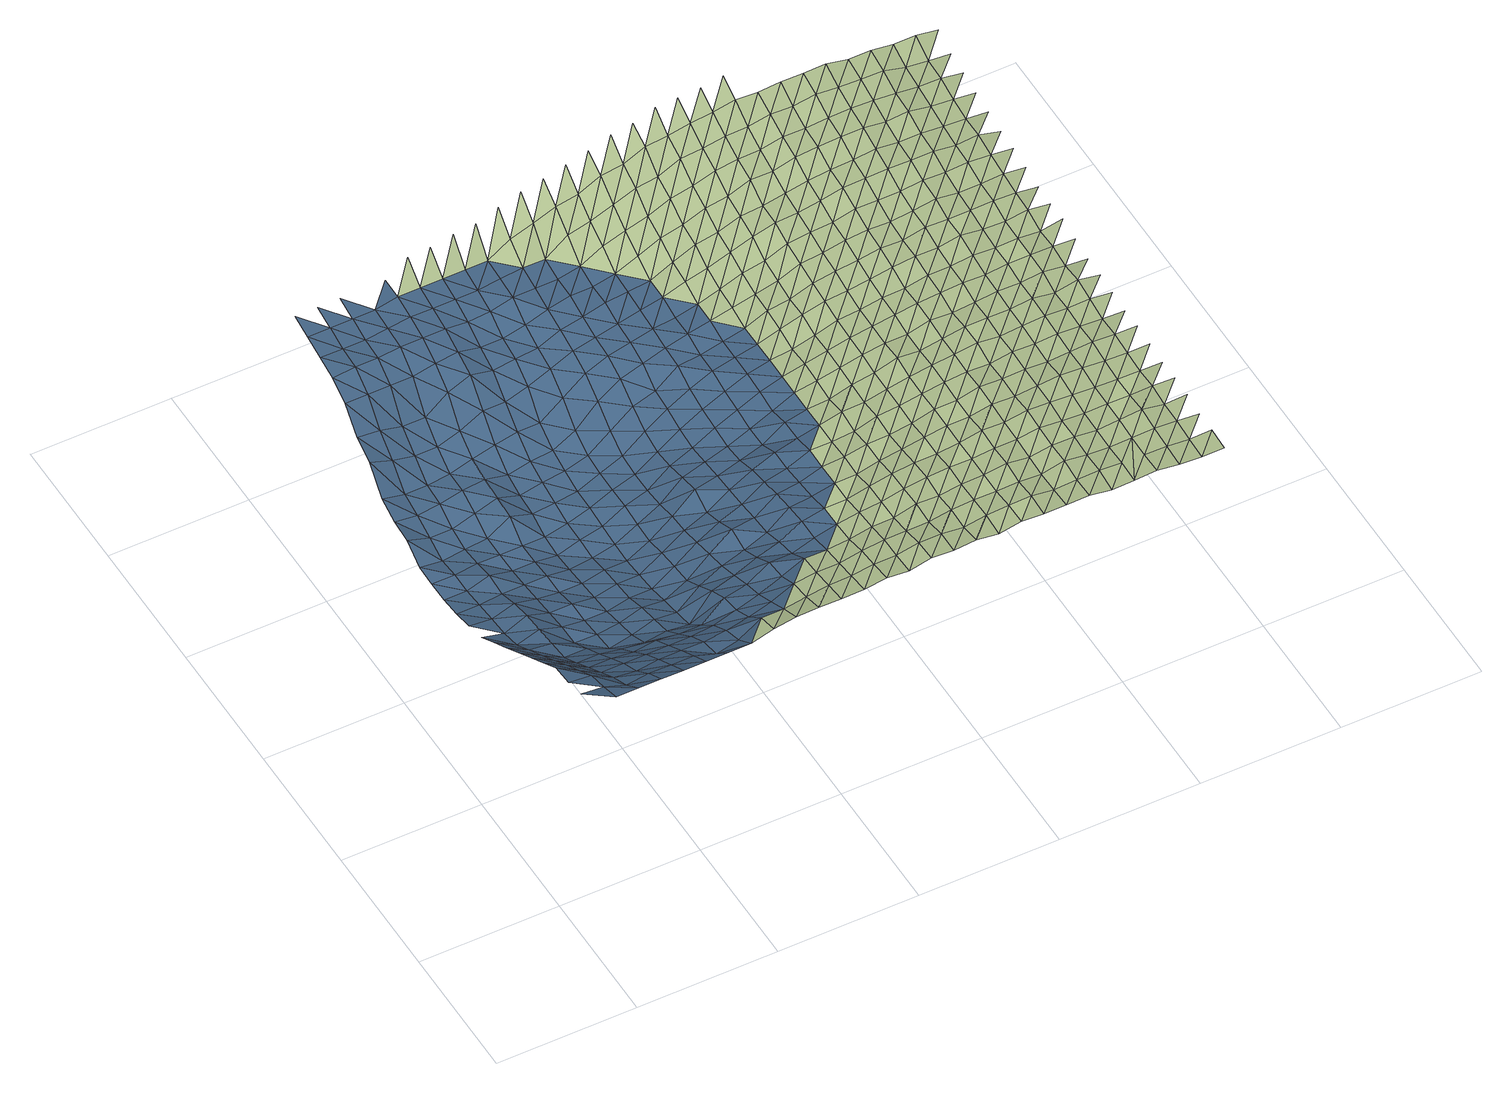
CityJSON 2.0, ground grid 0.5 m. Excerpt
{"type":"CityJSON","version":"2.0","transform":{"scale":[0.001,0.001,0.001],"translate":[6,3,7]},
"CityObjects":{
"waterbody1":{"type":"WaterBody","attributes":{"class":"1060"},"geometry":[{"type":"MultiSurface","lod":"3","boundaries":[[[0,1,2]],[[3,4,5]],[[4,3,0]],[[5,6,7]],[[2,8,0]],[[6,5,4]],[[7,9,10]],[[0,11,4]],[[9,7,6]],[[11,0,8]],[[10,12,13]],[[4,14,6]],[[12,10,9]],[[14,4,11]],[[13,15,16]],[[6,17,9]],[[15,13,12]],[[18,11,8]],[[17,6,14]],[[16,19,20]],[[9,21,12]],[[19,16,15]],[[11,22,14]],[[21,9,17]],[[20,23,24]],[[22,11,18]],[[12,25,15]],[[23,20,19]],[[14,26,17]],[[25,12,21]],[[26,14,22]],[[15,27,19]],[[28,24,23]],[[17,29,21]],[[27,15,25]],[[18,30,22]],[[31,32,33]],[[29,17,26]],[[19,34,23]],[[32,31,28]],[[21,35,25]],[[34,19,27]],[[22,36,26]],[[33,37,38]],[[35,21,29]],[[23,39,28]],[[36,22,30]],[[37,33,32]],[[25,40,27]],[[39,23,34]],[[26,41,29]],[[38,42,43]],[[40,25,35]],[[28,44,32]],[[41,26,36]],[[42,38,37]],[[27,45,34]],[[44,28,39]],[[29,46,35]],[[43,47,48]],[[45,27,40]],[[30,49,36]],[[32,50,37]],[[46,29,41]],[[47,43,42]],[[34,51,39]],[[50,32,44]],[[35,52,40]],[[48,53,54]],[[51,34,45]],[[36,55,41]],[[37,56,42]],[[53,48,47]],[[52,35,46]],[[39,57,44]],[[55,36,49]],[[56,37,50]],[[40,58,45]],[[54,59,60]],[[57,39,51]],[[41,61,46]],[[42,62,47]],[[58,40,52]],[[59,54,53]],[[44,63,50]],[[62,42,56]],[[61,41,55]],[[45,64,51]],[[60,65,66]],[[63,44,57]],[[46,67,52]],[[47,68,53]],[[64,45,58]],[[65,60,59]],[[49,69,55]],[[50,70,56]],[[68,47,62]],[[67,46,61]],[[66,71,72]],[[51,73,57]],[[70,50,63]],[[52,74,58]],[[53,75,59]],[[73,51,64]],[[71,66,65]],[[55,76,61]],[[56,77,62]],[[75,53,68]],[[74,52,67]],[[57,78,63]],[[72,79,80]],[[76,55,69]],[[77,56,70]],[[58,81,64]],[[59,82,65]],[[79,72,71]],[[78,57,73]],[[61,83,67]],[[62,84,68]],[[82,59,75]],[[81,58,74]],[[80,85,86]],[[63,87,70]],[[83,61,76]],[[84,62,77]],[[64,88,73]],[[65,89,71]],[[85,80,79]],[[87,63,78]],[[67,90,74]],[[68,91,75]],[[89,65,82]],[[88,64,81]],[[69,92,76]],[[70,93,77]],[[86,94,95]],[[90,67,83]],[[91,68,84]],[[71,96,79]],[[73,97,78]],[[94,86,85]],[[93,70,87]],[[74,98,81]],[[75,99,82]],[[96,71,89]],[[97,73,88]],[[95,100,101]],[[77,102,84]],[[76,103,83]],[[98,74,90]],[[99,75,91]],[[78,104,87]],[[79,105,85]],[[103,76,92]],[[100,95,94]],[[102,77,93]],[[81,106,88]],[[82,107,89]],[[105,79,96]],[[104,78,97]],[[84,108,91]],[[101,109,110]],[[83,111,90]],[[106,81,98]],[[107,82,99]],[[85,112,94]],[[87,113,93]],[[109,101,100]],[[111,83,103]],[[108,84,102]],[[88,114,97]],[[89,115,96]],[[112,85,105]],[[113,87,104]],[[110,116,117]],[[91,118,99]],[[90,119,98]],[[114,88,106]],[[115,89,107]],[[93,120,102]],[[94,121,100]],[[116,110,109]],[[119,90,111]],[[118,91,108]],[[92,122,103]],[[97,123,104]],[[96,124,105]],[[121,94,112]],[[120,93,113]],[[99,125,107]],[[98,126,106]],[[123,97,114]],[[124,96,115]],[[100,127,109]],[[103,122,111]],[[102,128,108]],[[125,99,118]],[[126,98,119]],[[104,129,113]],[[105,130,112]],[[127,100,121]],[[128,102,120]],[[107,131,115]],[[106,132,114]],[[129,104,123]],[[130,105,124]],[[111,133,119]],[[108,134,118]],[[109,135,116]],[[132,106,126]],[[131,107,125]],[[113,136,120]],[[112,137,121]],[[135,109,127]],[[133,111,122]],[[134,108,128]],[[115,138,124]],[[114,139,123]],[[136,113,129]],[[137,112,130]],[[140,141,116]],[[119,142,126]],[[118,143,125]],[[139,114,132]],[[138,115,131]],[[120,144,128]],[[121,145,127]],[[140,116,135]],[[142,119,133]],[[143,118,134]],[[123,146,129]],[[124,147,130]],[[144,120,136]],[[145,121,137]],[[126,148,132]],[[125,149,131]],[[146,123,139]],[[147,124,138]],[[122,150,133]],[[128,151,134]],[[127,152,135]],[[148,126,142]],[[149,125,143]],[[130,153,137]],[[129,154,136]],[[151,128,144]],[[152,127,145]],[[131,155,138]],[[132,156,139]],[[154,129,146]],[[153,130,147]],[[134,157,143]],[[133,158,142]],[[135,159,140]],[[156,132,148]],[[155,131,149]],[[136,160,144]],[[137,161,145]],[[158,133,150]],[[157,134,151]],[[159,135,152]],[[139,162,146]],[[138,163,147]],[[160,136,154]],[[161,137,153]],[[142,164,148]],[[143,165,149]],[[140,166,167]],[[162,139,156]],[[163,138,155]],[[145,168,152]],[[144,169,151]],[[165,143,157]],[[164,142,158]],[[166,140,159]],[[146,170,154]],[[147,171,153]],[[169,144,160]],[[168,145,161]],[[148,172,156]],[[149,173,155]],[[170,146,162]],[[171,147,163]],[[151,174,157]],[[152,175,159]],[[173,149,165]],[[172,148,164]],[[154,176,160]],[[153,177,161]],[[150,178,158]],[[174,151,169]],[[175,152,168]],[[156,179,162]],[[155,180,163]],[[176,154,170]],[[177,153,171]],[[158,178,164]],[[159,181,166]],[[157,182,165]],[[180,155,173]],[[179,156,172]],[[160,183,169]],[[161,184,168]],[[182,157,174]],[[181,159,175]],[[162,185,170]],[[163,186,171]],[[183,160,176]],[[184,161,177]],[[164,187,172]],[[165,188,173]],[[186,163,180]],[[185,162,179]],[[169,189,174]],[[168,190,175]],[[187,164,178]],[[188,165,182]],[[191,166,181]],[[170,192,176]],[[171,193,177]],[[189,169,183]],[[190,168,184]],[[172,194,179]],[[173,195,180]],[[193,171,186]],[[192,170,185]],[[191,196,166]],[[174,197,182]],[[175,198,181]],[[194,172,187]],[[195,173,188]],[[176,199,183]],[[177,200,184]],[[197,174,189]],[[198,175,190]],[[179,201,185]],[[180,202,186]],[[199,176,192]],[[200,177,193]],[[182,203,188]],[[181,204,191]],[[201,179,194]],[[202,180,195]],[[178,205,187]],[[183,206,189]],[[184,207,190]],[[203,182,197]],[[204,181,198]],[[185,208,192]],[[186,209,193]],[[207,184,200]],[[206,183,199]],[[188,210,195]],[[187,205,194]],[[208,185,201]],[[209,186,202]],[[189,211,197]],[[190,212,198]],[[210,188,203]],[[213,191,204]],[[192,214,199]],[[193,215,200]],[[211,189,206]],[[212,190,207]],[[195,216,202]],[[194,217,201]],[[214,192,208]],[[215,193,209]],[[197,218,203]],[[198,219,204]],[[216,195,210]],[[217,194,205]],[[199,220,206]],[[200,221,207]],[[219,198,212]],[[218,197,211]],[[201,222,208]],[[202,223,209]],[[220,199,214]],[[221,200,215]],[[203,224,210]],[[204,225,213]],[[223,202,216]],[[222,201,217]],[[206,226,211]],[[207,227,212]],[[224,203,218]],[[225,204,219]],[[209,228,215]],[[208,229,214]],[[226,206,220]],[[227,207,221]],[[230,217,205]],[[210,231,216]],[[229,208,222]],[[228,209,223]],[[211,232,218]],[[212,233,219]],[[234,213,225]],[[231,210,224]],[[214,235,220]],[[215,236,221]],[[232,211,226]],[[233,212,227]],[[217,237,222]],[[216,238,223]],[[235,214,229]],[[236,215,228]],[[218,239,224]],[[219,240,225]],[[237,217,230]],[[238,216,231]],[[221,241,227]],[[220,242,226]],[[239,218,232]],[[240,219,233]],[[222,243,229]],[[223,244,228]],[[242,220,235]],[[241,221,236]],[[224,245,231]],[[225,246,234]],[[243,222,237]],[[244,223,238]],[[226,247,232]],[[227,248,233]],[[245,224,239]],[[246,225,240]],[[229,249,235]],[[228,250,236]],[[247,226,242]],[[248,227,241]],[[231,251,238]],[[249,229,243]],[[250,228,244]],[[230,252,237]],[[233,253,240]],[[232,254,239]],[[251,231,245]],[[234,246,255]],[[235,256,242]],[[236,257,241]],[[254,232,247]],[[253,233,248]],[[237,252,243]],[[238,258,244]],[[256,235,249]],[[257,236,250]],[[239,259,245]],[[240,260,246]],[[258,238,251]],[[242,261,247]],[[241,262,248]],[[259,239,254]],[[260,240,253]],[[243,263,249]],[[244,264,250]],[[261,242,256]],[[262,241,257]],[[245,265,251]],[[263,243,252]],[[264,244,258]],[[247,266,254]],[[248,267,253]],[[255,246,268]],[[265,245,259]],[[260,269,246]],[[249,270,256]],[[250,271,257]],[[266,247,261]],[[267,248,262]],[[251,272,258]],[[270,249,263]],[[271,250,264]],[[268,246,269]],[[254,273,259]],[[253,274,260]],[[272,251,265]],[[256,275,261]],[[257,276,262]],[[273,254,266]],[[274,253,267]],[[258,277,264]],[[275,256,270]],[[276,257,271]],[[259,278,265]],[[277,258,272]],[[261,279,266]],[[262,280,267]],[[260,281,269]],[[278,259,273]],[[282,260,274]],[[264,283,271]],[[279,261,275]],[[280,262,276]],[[263,284,270]],[[265,285,272]],[[268,269,281]],[[283,264,277]],[[282,281,260]],[[266,286,273]],[[267,287,274]],[[285,265,278]],[[270,284,275]],[[271,288,276]],[[286,266,279]],[[287,267,280]],[[272,289,277]],[[288,271,283]],[[273,290,278]],[[289,272,285]],[[275,291,279]],[[276,292,280]],[[282,274,293]],[[290,273,286]],[[294,274,287]],[[277,295,283]],[[291,275,284]],[[292,276,288]],[[278,296,285]],[[295,277,289]],[[294,293,274]],[[279,297,286]],[[281,282,298]],[[280,299,287]],[[296,278,290]],[[283,300,288]],[[297,279,291]],[[299,280,292]],[[285,301,289]],[[300,283,295]],[[293,298,282]],[[286,302,290]],[[301,285,296]],[[288,303,292]],[[294,287,304]],[[302,286,297]],[[305,287,299]],[[289,306,295]],[[303,288,300]],[[290,307,296]],[[306,289,301]],[[305,304,287]],[[292,308,299]],[[293,294,309]],[[307,290,302]],[[295,310,300]],[[308,292,303]],[[296,311,301]],[[298,293,309]],[[310,295,306]],[[304,309,294]],[[311,296,307]],[[297,312,302]],[[300,313,303]],[[305,299,314]],[[315,299,308]],[[301,316,306]],[[313,300,310]],[[302,312,307]],[[316,301,311]],[[315,314,299]],[[303,317,308]],[[304,305,318]],[[306,319,310]],[[317,303,313]],[[307,320,311]],[[309,304,318]],[[319,306,316]],[[314,318,305]],[[320,307,312]],[[310,321,313]],[[315,308,322]],[[323,308,317]],[[311,324,316]],[[321,310,319]],[[324,311,320]],[[323,322,308]],[[313,325,317]],[[314,315,326]],[[316,327,319]],[[325,313,321]],[[318,314,326]],[[327,316,324]],[[322,326,315]],[[319,328,321]],[[323,317,329]],[[330,317,325]],[[328,319,327]],[[322,323,329]],[[330,329,317]],[[321,331,325]],[[331,321,328]],[[330,325,332]],[[332,325,331]]],"semantics":{"surfaces":[{"type":"WaterGroundSurface"}],"values":[0,0,0,0,0,0,0,0,0,0,0,0,0,0,0,0,0,0,0,0,0,0,0,0,0,0,0,0,0,0,0,0,0,0,0,0,0,0,0,0,0,0,0,0,0,0,0,0,0,0,0,0,0,0,0,0,0,0,0,0,0,0,0,0,0,0,0,0,0,0,0,0,0,0,0,0,0,0,0,0,0,0,0,0,0,0,0,0,0,0,0,0,0,0,0,0,0,0,0,0,0,0,0,0,0,0,0,0,0,0,0,0,0,0,0,0,0,0,0,0,0,0,0,0,0,0,0,0,0,0,0,0,0,0,0,0,0,0,0,0,0,0,0,0,0,0,0,0,0,0,0,0,0,0,0,0,0,0,0,0,0,0,0,0,0,0,0,0,0,0,0,0,0,0,0,0,0,0,0,0,0,0,0,0,0,0,0,0,0,0,0,0,0,0,0,0,0,0,0,0,0,0,0,0,0,0,0,0,0,0,0,0,0,0,0,0,0,0,0,0,0,0,0,0,0,0,0,0,0,0,0,0,0,0,0,0,0,0,0,0,0,0,0,0,0,0,0,0,0,0,0,0,0,0,0,0,0,0,0,0,0,0,0,0,0,0,0,0,0,0,0,0,0,0,0,0,0,0,0,0,0,0,0,0,0,0,0,0,0,0,0,0,0,0,0,0,0,0,0,0,0,0,0,0,0,0,0,0,0,0,0,0,0,0,0,0,0,0,0,0,0,0,0,0,0,0,0,0,0,0,0,0,0,0,0,0,0,0,0,0,0,0,0,0,0,0,0,0,0,0,0,0,0,0,0,0,0,0,0,0,0,0,0,0,0,0,0,0,0,0,0,0,0,0,0,0,0,0,0,0,0,0,0,0,0,0,0,0,0,0,0,0,0,0,0,0,0,0,0,0,0,0,0,0,0,0,0,0,0,0,0,0,0,0,0,0,0,0,0,0,0,0,0,0,0,0,0,0,0,0,0,0,0,0,0,0,0,0,0,0,0,0,0,0,0,0,0,0,0,0,0,0,0,0,0,0,0,0,0,0,0,0,0,0,0,0,0,0,0,0,0,0,0,0,0,0,0,0,0,0,0,0,0,0,0,0,0,0,0,0,0,0,0,0,0,0,0,0,0,0,0,0,0,0,0,0,0,0,0,0,0,0,0,0,0,0,0,0,0,0,0,0,0,0,0,0,0,0,0,0,0,0,0,0,0,0,0,0,0,0,0,0,0,0,0,0,0,0,0,0,0,0,0,0,0,0,0,0,0,0,0,0,0,0,0,0,0,0,0,0,0,0,0,0,0,0,0,0,0,0,0,0,0,0,0,0,0,0,0,0,0,0,0,0,0]}}]},
"terrain1":{"type":"TINRelief","geometry":[{"type":"CompositeSurface","lod":"3","boundaries":[[[122,92,333]],[[150,122,333]],[[334,150,333]],[[335,150,334]],[[336,335,334]],[[178,150,335]],[[337,335,336]],[[338,337,336]],[[339,178,335]],[[339,335,337]],[[205,178,339]],[[340,337,338]],[[213,341,191]],[[340,338,342]],[[343,339,337]],[[340,343,337]],[[230,205,339]],[[230,339,343]],[[344,340,342]],[[234,345,213]],[[346,344,342]],[[347,343,340]],[[347,340,344]],[[348,230,343]],[[347,348,343]],[[349,344,346]],[[252,230,348]],[[350,234,255]],[[349,346,351]],[[352,347,344]],[[349,352,344]],[[353,348,347]],[[353,347,352]],[[354,252,348]],[[355,349,351]],[[353,354,348]],[[356,255,268]],[[357,263,252]],[[355,351,358]],[[359,352,349]],[[357,252,354]],[[359,349,355]],[[360,353,352]],[[357,284,263]],[[359,360,352]],[[361,354,353]],[[281,362,268]],[[363,355,358]],[[361,353,360]],[[364,268,362]],[[365,357,354]],[[366,363,358]],[[367,359,355]],[[361,365,354]],[[284,357,368]],[[367,355,363]],[[369,360,359]],[[370,362,281]],[[368,357,365]],[[371,291,284]],[[367,369,359]],[[370,281,298]],[[372,361,360]],[[373,363,366]],[[368,371,284]],[[374,297,291]],[[372,360,369]],[[370,375,362]],[[376,365,361]],[[377,373,366]],[[378,367,363]],[[374,291,371]],[[376,361,372]],[[379,368,365]],[[378,363,373]],[[380,369,367]],[[381,370,298]],[[312,297,374]],[[309,382,298]],[[376,379,365]],[[383,371,368]],[[378,380,367]],[[381,298,382]],[[384,372,369]],[[385,373,377]],[[383,368,379]],[[386,374,371]],[[380,384,369]],[[387,370,381]],[[388,376,372]],[[389,385,377]],[[390,378,373]],[[391,382,309]],[[383,386,371]],[[318,392,309]],[[393,312,374]],[[384,388,372]],[[394,379,376]],[[385,390,373]],[[391,309,392]],[[395,380,378]],[[396,381,382]],[[393,374,386]],[[397,320,312]],[[394,376,388]],[[398,383,379]],[[395,378,390]],[[391,396,382]],[[399,384,380]],[[393,397,312]],[[400,385,389]],[[401,324,320]],[[402,392,318]],[[394,398,379]],[[403,318,326]],[[404,386,383]],[[395,399,380]],[[405,381,396]],[[406,388,384]],[[400,389,407]],[[401,320,397]],[[402,318,403]],[[408,390,385]],[[409,327,324]],[[410,391,392]],[[398,404,383]],[[411,393,386]],[[412,326,322]],[[399,406,384]],[[329,413,322]],[[414,394,388]],[[401,409,324]],[[400,408,385]],[[402,410,392]],[[415,395,390]],[[416,328,327]],[[417,396,391]],[[411,386,404]],[[412,322,413]],[[418,397,393]],[[419,403,326]],[[406,414,388]],[[420,398,394]],[[421,329,330]],[[409,416,327]],[[408,415,390]],[[422,330,332]],[[417,391,410]],[[423,331,328]],[[424,399,395]],[[411,418,393]],[[412,419,326]],[[425,400,407]],[[426,401,397]],[[427,402,403]],[[420,394,414]],[[422,421,330]],[[428,404,398]],[[429,413,329]],[[416,423,328]],[[424,395,415]],[[417,430,396]],[[431,332,331]],[[432,406,399]],[[433,425,407]],[[418,426,397]],[[427,403,419]],[[434,408,400]],[[435,409,401]],[[436,410,402]],[[420,428,398]],[[429,329,421]],[[437,411,404]],[[438,412,413]],[[424,432,399]],[[431,331,423]],[[439,414,406]],[[440,422,332]],[[434,400,425]],[[426,435,401]],[[436,402,427]],[[441,415,408]],[[442,416,409]],[[443,417,410]],[[428,437,404]],[[429,438,413]],[[444,418,411]],[[445,419,412]],[[431,440,332]],[[432,439,406]],[[446,420,414]],[[447,421,422]],[[434,441,408]],[[442,409,435]],[[436,443,410]],[[448,424,415]],[[449,423,416]],[[444,411,437]],[[445,412,438]],[[450,425,433]],[[451,426,418]],[[452,427,419]],[[439,446,414]],[[440,447,422]],[[453,428,420]],[[454,429,421]],[[441,448,415]],[[442,449,416]],[[443,455,417]],[[456,432,424]],[[457,431,423]],[[458,450,433]],[[444,451,418]],[[445,452,419]],[[459,435,426]],[[460,434,425]],[[461,436,427]],[[454,421,447]],[[453,420,446]],[[462,437,428]],[[463,438,429]],[[456,424,448]],[[449,457,423]],[[464,439,432]],[[465,440,431]],[[450,460,425]],[[451,459,426]],[[461,427,452]],[[466,441,434]],[[467,442,435]],[[468,443,436]],[[453,462,428]],[[454,463,429]],[[469,444,437]],[[470,445,438]],[[456,464,432]],[[465,431,457]],[[471,446,439]],[[472,447,440]],[[459,467,435]],[[466,434,460]],[[468,436,461]],[[473,449,442]],[[474,448,441]],[[463,470,438]],[[462,469,437]],[[475,451,444]],[[476,452,445]],[[477,450,458]],[[464,471,439]],[[465,472,440]],[[478,453,446]],[[479,454,447]],[[466,474,441]],[[473,442,467]],[[468,480,443]],[[481,457,449]],[[482,456,448]],[[475,444,469]],[[470,476,445]],[[483,477,458]],[[484,459,451]],[[485,461,452]],[[486,460,450]],[[471,478,446]],[[472,479,447]],[[487,462,453]],[[488,463,454]],[[474,482,448]],[[473,481,449]],[[489,464,456]],[[490,465,457]],[[485,452,476]],[[475,484,451]],[[477,486,450]],[[491,467,459]],[[492,468,461]],[[493,466,460]],[[487,453,478]],[[479,488,454]],[[494,469,462]],[[495,470,463]],[[489,456,482]],[[481,490,457]],[[496,471,464]],[[497,472,465]],[[484,491,459]],[[485,492,461]],[[486,493,460]],[[498,473,467]],[[499,474,466]],[[487,494,462]],[[495,463,488]],[[500,475,469]],[[501,476,470]],[[502,477,483]],[[489,496,464]],[[497,465,490]],[[503,479,472]],[[504,478,471]],[[492,505,468]],[[491,498,467]],[[499,466,493]],[[506,481,473]],[[507,482,474]],[[494,500,469]],[[495,501,470]],[[508,502,483]],[[509,484,475]],[[510,485,476]],[[511,486,477]],[[496,504,471]],[[497,503,472]],[[512,487,478]],[[513,488,479]],[[506,473,498]],[[499,507,474]],[[514,490,481]],[[515,489,482]],[[509,475,500]],[[501,510,476]],[[511,477,502]],[[516,491,484]],[[517,492,485]],[[518,493,486]],[[504,512,478]],[[503,513,479]],[[519,495,488]],[[520,494,487]],[[506,514,481]],[[507,515,482]],[[521,497,490]],[[522,496,489]],[[509,516,484]],[[517,485,510]],[[511,518,486]],[[523,498,491]],[[524,499,493]],[[520,487,512]],[[513,519,488]],[[525,500,494]],[[526,501,495]],[[527,502,508]],[[514,521,490]],[[522,489,515]],[[528,503,497]],[[529,504,496]],[[516,523,491]],[[517,530,492]],[[518,524,493]],[[531,506,498]],[[532,507,499]],[[520,525,494]],[[526,495,519]],[[533,527,508]],[[501,534,510]],[[535,509,500]],[[536,511,502]],[[528,497,521]],[[522,529,496]],[[537,513,503]],[[538,512,504]],[[523,531,498]],[[532,499,524]],[[539,514,506]],[[540,515,507]],[[525,535,500]],[[534,501,526]],[[527,536,502]],[[541,516,509]],[[542,517,510]],[[543,518,511]],[[528,537,503]],[[529,538,504]],[[544,519,513]],[[545,520,512]],[[539,506,531]],[[532,540,507]],[[546,521,514]],[[547,522,515]],[[541,509,535]],[[534,542,510]],[[543,511,536]],[[548,523,516]],[[549,524,518]],[[537,544,513]],[[538,545,512]],[[550,526,519]],[[551,525,520]],[[539,546,514]],[[540,547,515]],[[552,528,521]],[[533,553,527]],[[554,529,522]],[[541,548,516]],[[555,517,542]],[[543,549,518]],[[556,531,523]],[[557,532,524]],[[544,550,519]],[[551,520,545]],[[558,559,533]],[[560,534,526]],[[561,535,525]],[[553,536,527]],[[546,552,521]],[[547,554,522]],[[562,537,528]],[[563,538,529]],[[548,556,523]],[[549,557,524]],[[553,533,559]],[[564,539,531]],[[565,540,532]],[[560,526,550]],[[551,561,525]],[[566,542,534]],[[567,541,535]],[[568,543,536]],[[562,528,552]],[[563,529,554]],[[569,544,537]],[[570,545,538]],[[556,564,531]],[[565,532,557]],[[571,546,539]],[[572,547,540]],[[560,566,534]],[[561,567,535]],[[553,568,536]],[[573,548,541]],[[574,549,543]],[[562,569,537]],[[563,570,538]],[[575,550,544]],[[576,559,558]],[[577,551,545]],[[571,539,564]],[[565,572,540]],[[578,552,546]],[[579,554,547]],[[566,580,542]],[[573,541,567]],[[574,543,568]],[[581,556,548]],[[582,557,549]],[[569,575,544]],[[576,558,583]],[[570,577,545]],[[584,560,550]],[[585,553,559]],[[586,561,551]],[[571,578,546]],[[572,579,547]],[[587,562,552]],[[588,563,554]],[[573,581,548]],[[574,582,549]],[[589,564,556]],[[590,565,557]],[[575,584,550]],[[576,585,559]],[[586,551,577]],[[591,566,560]],[[592,568,553]],[[593,567,561]],[[578,587,552]],[[579,588,554]],[[594,569,562]],[[595,570,563]],[[581,589,556]],[[582,590,557]],[[596,571,564]],[[597,572,565]],[[591,560,584]],[[585,592,553]],[[586,593,561]],[[598,574,568]],[[599,573,567]],[[594,562,587]],[[595,563,588]],[[600,575,569]],[[601,576,583]],[[602,577,570]],[[589,596,564]],[[597,565,590]],[[603,578,571]],[[604,579,572]],[[592,598,568]],[[593,599,567]],[[605,582,574]],[[606,581,573]],[[594,600,569]],[[607,601,583]],[[595,602,570]],[[608,584,575]],[[609,586,577]],[[610,585,576]],[[603,571,596]],[[597,604,572]],[[611,587,578]],[[612,588,579]],[[605,574,598]],[[599,606,573]],[[613,590,582]],[[614,589,581]],[[600,608,575]],[[602,609,577]],[[610,576,601]],[[615,591,584]],[[616,593,586]],[[617,592,585]],[[603,611,578]],[[604,612,579]],[[618,594,587]],[[619,595,588]],[[605,613,582]],[[614,581,606]],[[620,597,590]],[[621,596,589]],[[608,615,584]],[[610,617,585]],[[616,586,609]],[[622,599,593]],[[623,598,592]],[[611,618,587]],[[612,619,588]],[[624,600,594]],[[625,601,607]],[[626,602,595]],[[613,620,590]],[[614,621,589]],[[627,604,597]],[[628,603,596]],[[616,622,593]],[[617,623,592]],[[629,606,599]],[[630,605,598]],[[618,624,594]],[[631,625,607]],[[626,595,619]],[[632,608,600]],[[633,610,601]],[[634,609,602]],[[627,597,620]],[[621,628,596]],[[635,612,604]],[[636,611,603]],[[623,630,598]],[[622,629,599]],[[637,614,606]],[[638,613,605]],[[632,600,624]],[[626,634,602]],[[639,615,608]],[[640,617,610]],[[641,616,609]],[[627,635,604]],[[636,603,628]],[[642,619,612]],[[643,618,611]],[[629,637,606]],[[638,605,630]],[[644,621,614]],[[645,620,613]],[[632,639,608]],[[634,641,609]],[[646,623,617]],[[647,622,616]],[[635,642,612]],[[636,643,611]],[[648,626,619]],[[649,624,618]],[[638,645,613]],[[644,614,637]],[[650,628,621]],[[651,627,620]],[[647,616,641]],[[652,630,623]],[[653,629,622]],[[642,648,619]],[[643,649,618]],[[654,634,626]],[[655,632,624]],[[645,651,620]],[[644,650,621]],[[656,636,628]],[[657,635,627]],[[647,653,622]],[[658,638,630]],[[659,637,629]],[[654,626,648]],[[649,655,624]],[[660,641,634]],[[661,639,632]],[[650,656,628]],[[657,627,651]],[[662,643,636]],[[663,642,635]],[[653,659,629]],[[664,645,638]],[[665,644,637]],[[654,660,634]],[[661,632,655]],[[666,647,641]],[[657,663,635]],[[662,636,656]],[[667,649,643]],[[668,648,642]],[[659,665,637]],[[669,651,645]],[[670,650,644]],[[660,666,641]],[[671,653,647]],[[663,668,642]],[[662,667,643]],[[672,655,649]],[[673,654,648]],[[670,644,665]],[[674,657,651]],[[675,656,650]],[[671,647,666]],[[676,659,653]],[[668,673,648]],[[667,672,649]],[[677,661,655]],[[678,660,654]],[[670,675,650]],[[679,663,657]],[[680,662,656]],[[671,676,653]],[[681,665,659]],[[672,677,655]],[[678,654,673]],[[682,666,660]],[[675,680,656]],[[683,668,663]],[[684,667,662]],[[676,681,659]],[[685,670,665]],[[678,682,660]],[[686,671,666]],[[684,662,680]],[[687,673,668]],[[688,672,667]],[[681,685,665]],[[689,675,670]],[[682,686,666]],[[690,676,671]],[[684,688,667]],[[691,678,673]],[[692,677,672]],[[689,670,685]],[[693,680,675]],[[690,671,686]],[[694,681,676]],[[688,692,672]],[[695,682,678]],[[689,693,675]],[[696,684,680]],[[690,694,676]],[[697,685,681]],[[698,686,682]],[[693,696,680]],[[699,688,684]],[[694,697,681]],[[700,689,685]],[[701,690,686]],[[699,684,696]],[[702,692,688]],[[697,700,685]],[[693,689,703]],[[704,694,690]],[[699,702,688]],[[703,689,700]],[[705,696,693]],[[706,697,694]],[[703,705,693]],[[707,699,696]],[[708,700,697]],[[705,707,696]],[[709,702,699]],[[710,703,700]],[[709,699,707]],[[711,705,703]],[[712,707,705]],[[713,709,707]]]}]}
},
"vertices":[
[400,440,969],[320,440,979],[400,359,998],[320,520,958],[400,520,949],[320,600,949],[400,600,899],[320,680,899],[480,359,998],[400,680,849],[320,759,849],[480,440,939],[400,759,799],[320,839,799],[480,520,899],[400,839,748],[320,920,748],[480,600,849],[560,359,998],[400,920,699],[320,1000,699],[480,680,799],[560,440,949],[400,1000,649],[320,1080,649],[480,759,748],[560,520,889],[480,839,699],[400,1080,628],[560,600,849],[640,359,998],[320,1160,628],[400,1160,619],[320,1240,609],[480,920,689],[560,680,799],[640,440,949],[400,1240,609],[320,1320,599],[480,1000,679],[560,759,748],[640,520,899],[400,1320,599],[320,1400,599],[480,1080,668],[560,839,699],[640,600,849],[400,1400,599],[320,1480,599],[720,359,998],[480,1160,649],[560,920,649],[640,680,788],[400,1480,589],[320,1559,649],[720,440,949],[480,1240,619],[560,1000,649],[640,759,729],[400,1559,619],[320,1639,659],[720,520,899],[480,1320,628],[560,1080,639],[640,839,659],[400,1639,649],[320,1720,689],[720,600,849],[480,1400,609],[800,359,998],[560,1160,628],[400,1720,668],[320,1800,779],[640,920,649],[720,680,799],[480,1480,599],[800,440,918],[560,1240,619],[640,1000,639],[400,1800,748],[320,1880,819],[720,759,719],[480,1559,619],[800,520,899],[560,1320,609],[400,1880,809],[320,1960,899],[640,1080,639],[720,839,679],[480,1639,659],[800,600,849],[560,1400,609],[880,359,998],[640,1160,619],[400,1960,899],[320,2040,939],[480,1720,668],[720,920,659],[800,680,788],[560,1480,609],[400,2040,949],[320,2120,958],[640,1240,619],[880,440,939],[720,1000,639],[480,1800,729],[800,759,729],[560,1559,649],[640,1320,609],[400,2120,958],[320,2200,979],[880,520,909],[480,1880,788],[720,1080,628],[800,839,708],[560,1639,679],[400,2200,979],[320,2280,998],[640,1400,609],[880,600,859],[720,1160,619],[480,1960,899],[960,440,998],[800,920,689],[560,1720,679],[640,1480,668],[880,680,788],[480,2040,949],[720,1240,609],[800,1000,659],[560,1800,729],[640,1559,679],[880,759,719],[960,520,929],[720,1320,599],[480,2120,958],[800,1080,649],[560,1880,788],[640,1639,689],[880,839,699],[480,2200,979],[400,2280,998],[960,600,889],[720,1400,609],[800,1160,639],[560,1960,899],[880,920,679],[640,1720,708],[960,680,869],[720,1480,639],[1040,440,998],[800,1240,619],[560,2040,958],[640,1800,759],[880,1000,659],[720,1559,649],[960,759,829],[800,1320,628],[1040,520,958],[560,2120,969],[880,1080,649],[640,1880,859],[960,839,779],[720,1639,668],[1040,600,918],[800,1400,628],[560,2200,979],[480,2280,998],[640,1960,918],[880,1160,639],[960,920,729],[720,1720,729],[1040,680,889],[800,1480,649],[880,1240,639],[640,2040,958],[960,1000,719],[720,1800,809],[1120,520,998],[1040,759,859],[800,1559,668],[640,2120,979],[880,1320,649],[960,1080,708],[720,1880,899],[1040,839,829],[800,1639,689],[1120,600,958],[880,1400,659],[960,1160,689],[720,1960,929],[640,2200,998],[1040,920,809],[800,1720,748],[1120,680,949],[880,1480,659],[640,2280,998],[960,1240,689],[720,2040,958],[1040,1000,788],[800,1800,809],[1120,759,899],[880,1559,679],[960,1320,699],[720,2120,979],[1200,600,998],[1040,1080,769],[800,1880,878],[1120,839,859],[880,1639,699],[960,1400,699],[1040,1160,759],[800,1960,909],[720,2200,998],[1120,920,878],[880,1720,748],[960,1480,699],[1200,680,949],[1040,1240,739],[800,2040,949],[1120,1000,839],[880,1800,839],[1200,759,929],[960,1559,708],[1040,1320,729],[800,2120,979],[1120,1080,809],[880,1880,889],[960,1639,748],[1200,839,899],[1280,600,998],[1040,1400,729],[1120,1160,839],[880,1960,909],[800,2200,998],[1200,920,889],[960,1720,819],[1280,680,979],[1040,1480,739],[1120,1240,819],[880,2040,958],[960,1800,878],[1200,1000,878],[1280,759,979],[1040,1559,779],[1120,1320,799],[880,2120,979],[1200,1080,869],[960,1880,899],[1280,839,969],[1040,1639,839],[1120,1400,788],[1360,680,998],[960,1960,929],[1200,1160,859],[880,2200,998],[1280,920,958],[1040,1720,889],[1120,1480,809],[1200,1240,849],[960,2040,979],[1280,1000,939],[1040,1800,918],[1360,759,998],[1120,1559,849],[1200,1320,839],[1280,1080,918],[1040,1880,939],[960,2200,998],[960,2120,989],[1360,839,979],[1120,1639,899],[1200,1400,849],[1280,1160,889],[1040,1960,958],[1360,920,969],[1120,1720,929],[1200,1480,869],[1280,1240,878],[1360,1000,958],[1120,1800,939],[1040,2120,998],[1040,2040,979],[1200,1559,878],[1440,839,998],[1280,1320,889],[1360,1080,958],[1120,1880,958],[1200,1639,929],[1280,1400,899],[1360,1160,918],[1440,920,998],[1200,1720,949],[1120,2040,979],[1120,1960,979],[1280,1480,918],[1360,1240,918],[1440,1000,998],[1120,2120,998],[1200,1800,958],[1280,1559,949],[1360,1320,929],[1440,1080,979],[1280,1639,958],[1200,1960,979],[1200,1880,979],[1360,1400,939],[1440,1160,979],[1280,1720,969],[1200,2040,998],[1360,1480,958],[1440,1240,958],[1519,1080,998],[1360,1559,958],[1280,1880,989],[1280,1800,979],[1440,1320,969],[1360,1639,979],[1280,1960,998],[1440,1400,979],[1519,1160,998],[1440,1480,979],[1360,1800,998],[1360,1720,979],[1519,1240,998],[1440,1559,979],[1360,1880,998],[1519,1320,998],[1519,1400,998],[1440,1720,998],[1440,1639,998],[1519,1480,998],[1519,1559,998],
[960,359,1022],[1040,359,1037],[1120,440,1012],[1120,359,1038],[1200,440,1023],[1200,359,1037],[1200,520,1010],[1280,440,1026],[720,2280,1060],[1280,359,1038],[1280,520,1009],[1360,440,1037],[800,2280,1066],[1360,359,1051],[1360,520,1026],[1360,600,1003],[1440,440,1038],[880,2280,1083],[1440,359,1042],[1440,520,1034],[1440,600,1019],[1440,680,1012],[1519,440,1053],[960,2280,1090],[1440,759,998],[1519,359,1061],[1519,520,1034],[1519,600,1021],[1519,680,1019],[1040,2200,1053],[1599,440,1055],[1040,2280,1125],[1519,759,1018],[1599,359,1054],[1599,520,1035],[1519,839,998],[1599,600,1042],[1120,2200,1086],[1519,920,1003],[1599,680,1038],[1679,440,1044],[1519,1000,997],[1120,2280,1154],[1599,759,1032],[1679,359,1060],[1679,520,1048],[1599,839,1019],[1679,600,1039],[1200,2200,1119],[1200,2120,1064],[1599,920,1019],[1679,680,1048],[1759,440,1057],[1599,1000,1005],[1200,2280,1173],[1679,759,1042],[1759,359,1048],[1759,520,1053],[1280,2120,1086],[1280,2040,1047],[1599,1080,1018],[1679,839,1029],[1759,600,1050],[1280,2200,1135],[1599,1160,1003],[1679,920,1022],[1759,680,1053],[1839,440,1061],[1599,1240,1013],[1360,2040,1077],[1360,1960,1035],[1679,1000,1032],[1280,2280,1195],[1759,759,1042],[1839,359,1063],[1839,520,1051],[1599,1320,1016],[1360,2120,1122],[1679,1080,1022],[1440,1880,1042],[1440,1800,1026],[1759,839,1044],[1839,600,1053],[1599,1400,1009],[1360,2200,1178],[1679,1160,1026],[1440,1960,1077],[1759,920,1032],[1519,1720,1026],[1519,1639,1016],[1599,1480,1025],[1839,680,1051],[1919,440,1063],[1679,1240,1031],[1440,2040,1102],[1759,1000,1039],[1519,1800,1047],[1360,2280,1218],[1599,1559,1037],[1839,759,1051],[1919,359,1058],[1919,520,1055],[1679,1320,1035],[1440,2120,1154],[1759,1080,1039],[1519,1880,1079],[1839,839,1055],[1599,1639,1037],[1919,600,1064],[1679,1400,1031],[1440,2200,1189],[1759,1160,1041],[1519,1960,1098],[1839,920,1055],[1599,1720,1058],[1919,680,1058],[1679,1480,1050],[1999,440,1051],[1759,1240,1048],[1519,2040,1140],[1839,1000,1051],[1599,1800,1079],[1440,2280,1250],[1919,759,1067],[1679,1559,1048],[1999,359,1057],[1759,1320,1053],[1999,520,1047],[1519,2120,1167],[1839,1080,1055],[1599,1880,1096],[1919,839,1055],[1679,1639,1057],[1999,600,1051],[1759,1400,1058],[1519,2200,1228],[1839,1160,1067],[1599,1960,1130],[1919,920,1055],[1679,1720,1074],[1759,1480,1070],[1999,680,1058],[1839,1240,1061],[1599,2040,1160],[2080,440,1055],[1919,1000,1064],[1679,1800,1109],[1519,2280,1260],[1759,1559,1080],[1999,759,1064],[2080,359,1060],[1839,1320,1063],[1599,2120,1208],[2080,520,1067],[1919,1080,1066],[1679,1880,1128],[1999,839,1070],[1759,1639,1093],[1839,1400,1064],[1599,2200,1237],[2080,600,1063],[1919,1160,1058],[1679,1960,1144],[1999,920,1076],[1759,1720,1109],[1839,1480,1077],[2080,680,1070],[1919,1240,1061],[1679,2040,1186],[2160,440,1058],[1759,1800,1131],[1999,1000,1070],[1599,2280,1292],[1839,1559,1092],[2080,759,1076],[2160,359,1044],[1919,1320,1074],[1679,2120,1215],[2160,520,1053],[1999,1080,1076],[1759,1880,1135],[1839,1639,1103],[2080,839,1067],[1919,1400,1079],[1679,2200,1253],[2160,600,1061],[1759,1960,1179],[1999,1160,1073],[1839,1720,1122],[2080,920,1071],[1919,1480,1089],[2160,680,1060],[1999,1240,1083],[1759,2040,1198],[2240,440,1051],[1839,1800,1135],[2080,1000,1066],[1679,2280,1295],[1919,1559,1103],[2160,759,1071],[2240,359,1045],[1759,2120,1228],[1999,1320,1087],[2240,520,1048],[1839,1880,1151],[2080,1080,1087],[1919,1639,1118],[2160,839,1074],[1999,1400,1080],[1759,2200,1263],[2240,600,1051],[1839,1960,1176],[2080,1160,1087],[1919,1720,1125],[2160,920,1073],[1999,1480,1102],[2240,680,1054],[1839,2040,1201],[2080,1240,1077],[1919,1800,1150],[2320,520,1051],[2160,1000,1080],[1759,2280,1300],[1999,1559,1115],[2240,759,1066],[2320,359,1051],[2320,440,1047],[1839,2120,1231],[2080,1320,1093],[1919,1880,1167],[2160,1080,1077],[1999,1639,1125],[2240,839,1080],[1839,2200,1278],[2080,1400,1099],[2320,600,1058],[1919,1960,1199],[2160,1160,1087],[1999,1720,1146],[2240,920,1066],[2080,1480,1112],[2320,680,1057],[1919,2040,1218],[2400,440,1045],[2160,1240,1083],[1999,1800,1167],[2240,1000,1074],[1839,2280,1314],[2080,1559,1111],[2320,759,1060],[2400,359,1038],[1919,2120,1247],[2400,520,1053],[2160,1320,1098],[1999,1880,1176],[2240,1080,1083],[2080,1639,1122],[2320,839,1073],[1919,2200,1273],[2400,600,1064],[2160,1400,1099],[1999,1960,1205],[2240,1160,1083],[2080,1720,1144],[2320,920,1071],[2400,680,1054],[2160,1480,1109],[1999,2040,1215],[2480,440,1035],[2240,1240,1093],[2080,1800,1170],[2320,1000,1080],[2400,759,1054],[2160,1559,1128],[2480,359,1032],[1999,2120,1242],[2240,1320,1093],[2480,520,1045],[2080,1880,1180],[2320,1080,1087],[2400,839,1064],[2160,1639,1131],[1999,2200,1279],[2240,1400,1108],[2480,600,1048],[2080,1960,1211],[2320,1160,1093],[2400,920,1076],[2160,1720,1144],[2240,1480,1125],[2480,680,1057],[2080,2040,1223],[2560,440,1038],[2320,1240,1090],[2400,1000,1073],[2160,1800,1172],[2240,1559,1125],[2480,759,1053],[2560,359,1032],[2080,2120,1256],[2560,520,1038],[2320,1320,1102],[2400,1080,1080],[2160,1880,1189],[2240,1639,1143],[2480,839,1060],[2080,2200,1276],[2560,600,1051],[2320,1400,1101],[2400,1160,1077],[2160,1960,1211],[2240,1720,1154],[2480,920,1071],[2560,680,1054],[2320,1480,1111],[2400,1240,1099],[2160,2040,1224],[2240,1800,1170],[2480,1000,1067],[2560,759,1051],[2320,1559,1125],[2400,1320,1103],[2160,2120,1247],[2240,1880,1178],[2480,1080,1083],[2560,839,1061],[2320,1639,1130],[2400,1400,1103],[2160,2200,1278],[2240,1960,1196],[2480,1160,1096],[2560,920,1067],[2320,1720,1148],[2400,1480,1108],[2240,2040,1221],[2480,1240,1087],[2560,1000,1063],[2320,1800,1170],[2400,1559,1128],[2240,2120,1242],[2480,1320,1101],[2560,1080,1073],[2320,1880,1178],[2400,1639,1131],[2240,2200,1259],[2480,1400,1096],[2560,1160,1079],[2320,1960,1205],[2400,1720,1154],[2480,1480,1119],[2560,1240,1077],[2320,2040,1212],[2400,1800,1157],[2480,1559,1122],[2560,1320,1093],[2320,2120,1240],[2400,1880,1169],[2480,1639,1135],[2560,1400,1112],[2320,2200,1259],[2400,1960,1186],[2480,1720,1147],[2560,1480,1105],[2400,2040,1201],[2480,1800,1163],[2560,1559,1109],[2400,2120,1215],[2480,1880,1163],[2560,1639,1124],[2400,2200,1247],[2480,1960,1178],[2560,1720,1135],[2480,2040,1199],[2560,1800,1140],[2480,2120,1205],[2560,1880,1153],[2480,2200,1247],[2560,1960,1167],[2560,2040,1183],[2560,2120,1195],[2560,2200,1230]
]}
